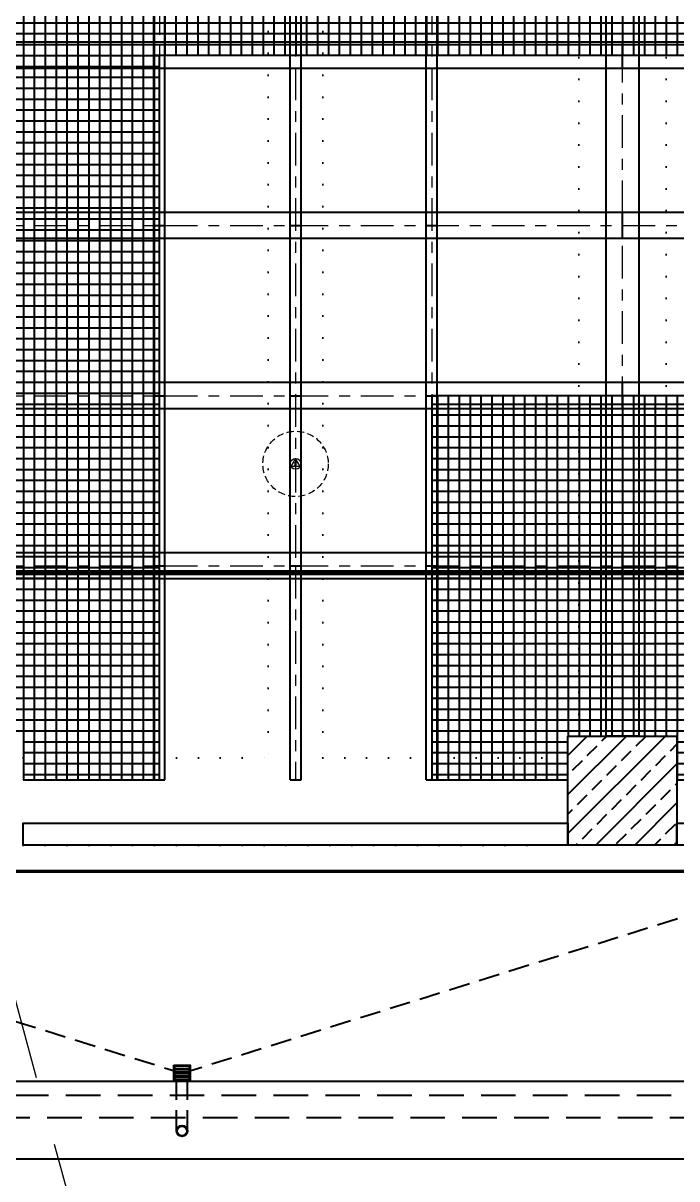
# Model space of a CAD drawing. Header units: centimetres. Extents: x 405564 to 502064, y 46284 to 60634.
# Drawn here: x 447750 to 448350, y 51776 to 52837 of the extents above; entities that cross this region are included whole.
import ezdxf
from ezdxf import colors
from ezdxf.entities.mleader import LeaderData, LeaderLine
from ezdxf.enums import TextEntityAlignment as Align
from ezdxf.math import Vec2, Vec3
from ezdxf.xclip import XClip

# ---------------------------------------------------------------- set-up
doc = ezdxf.new("R2010")
doc.units = ezdxf.units.CM
doc.header["$XCLIPFRAME"] = 0
for name, pattern in [('ACAD_ISO07W100', [3, 0, -3]), ('BORDER', [1.75, 0.5, -0.25, 0.5, -0.25, 0, -0.25]), ('DASHDOT', [25.4, 12.7, -6.35, 0, -6.35]), ('DASHED', [19.05, 12.7, -6.35]), ('DOT', [0.25, 0, -0.25]), ('HIDDEN', [9.525, 6.35, -3.175]), ('XKITLINE03', [6, 3, -1, 1, -1])]:
    doc.linetypes.add(name, pattern=pattern)
doc.layers.get('0').update_dxf_attribs({"color": 8, "lineweight": 9})
for name, color, linetype, lineweight in [('---___EB_draft00_ALTYAPI_helikoptermania', 8, 'Continuous', 0), ('---___EB_draft00_parselsiniri', 8, 'BORDER', 9), ('0-KRCN-AYDINLATMA-130426', 8, 'Continuous', 9), ('0-KRCN-MİMARİ-220526', 8, 'Continuous', 9), ('OL_Ic', 8, 'Continuous', 9)]:
    doc.layers.add(name, color=color, linetype=linetype, lineweight=lineweight)
for name, color, linetype in [('AS_DOS_TERAS_UST', 8, 'ACAD_ISO07W100'), ('AS_DUV', 8, 'Continuous'), ('AS_DUV_CIMENTO ESASLI PANEL CEPHE KAPLAMASI', 8, 'Continuous'), ('AS_DUV_GAZBETON', 8, 'Continuous'), ('AS_GOR_UZAK2', 8, 'Continuous'), ('AS_PRFL_CELIK', 8, 'Continuous'), ('AS_PRFL_CELIK AKS', 8, 'Continuous'), ('AS_PRFL_CELIK PLATFORM IZGARA', 8, 'Continuous'), ('AS_PYZ_BINA', 8, 'Continuous'), ('AS_TA_BETONARME', 5, 'Continuous'), ('AS_TA_HIDDEN', 8, 'HIDDEN'), ('AS_TA_TARAMA', 8, 'Continuous'), ('AS_TES_SUZGEC', 171, 'Continuous')]:
    doc.layers.add(name, color=color, linetype=linetype)
doc.styles.add('2', font='arial.ttf', dxfattribs={"width": 0.9, "height": 200})
doc.styles.add('Normal_ITL', font='swissi.ttf')

# ---------------------------------------------------------------- blocks, each defined once
blk = doc.blocks.new('KD')
at = {"layer": '0-KRCN-AYDINLATMA-130426'}
for p, q in [((0, 5), (-4.3, -2.5)), ((4.3, -2.5), (0, 5)), ((4.3, -2.5), (-4.3, -2.5))]:
    blk.add_line(p, q, dxfattribs=at)
at = {"layer": '0-KRCN-AYDINLATMA-130426', "linetype": 'HIDDEN'}
blk.add_circle((0, 0), 30, dxfattribs=at)
at = {"layer": '0-KRCN-AYDINLATMA-130426'}
blk.add_circle((0, 0), 5, dxfattribs=at)
at = {"layer": '0-KRCN-AYDINLATMA-130426', "style": '2'}
blk.add_text('D', height=3.36, dxfattribs=at).set_placement((0, 0), align=Align.MIDDLE_CENTER)
blk = doc.blocks.new('G$C27E741DA')
at = {"layer": '0-KRCN-AYDINLATMA-130426'}
blk.add_blockref('KD', (9935.7, 5298.5), dxfattribs=at)
blk = doc.blocks.new('PLATFORM IZGARASI VE KEDI YOLU YERLESIMI')
at = {"layer": 'AS_PRFL_CELIK PLATFORM IZGARA', "transparency": 33554687}
h = blk.add_hatch(dxfattribs=at)
h.set_pattern_fill('_USER', color=256, scale=10, double=1, pattern_type=0)
h.set_pattern_definition([(0, (-443149.746, -16832.563), (0, 10), []), (90, (-443149.746, -16832.563), (-10, 6e-16), [])])
h.paths.add_polyline_path([(6525, -4337.5), (6175, -4337.5), (6175, -3556.2), (6650, -3556.2), (6650, -3000), (6350, -3000), (6350, -2850), (6775, -2850), (6775, -3000), (6950, -3000), (6950, -2400), (6900, -2400), (6900, -2350), (6775, -2350), (6775, -2550), (4975, -2550), (4975, -2850), (4725, -2850), (4725, -2350), (4600, -2350), (4600, -2400), (4500, -2400), (4500, -2350), (4000, -2350), (4000, -2400), (3900, -2400), (3900, -2350), (3775, -2350), (3775, -2850), (3650, -2850), (3650, -3556.2), (4125, -3556.2), (4125, -4025), (3950, -4025), (3950, -4650), (4000, -4650), (4000, -4690), (4500, -4690), (4500, -4650), (4600, -4650), (4600, -4690), (4725, -4690), (4725, -4025), (5450, -4025), (5450, -4337.5), (4975, -4337.5), (4975, -4690), (5100, -4690), (5100, -4650), (5200, -4650), (5200, -4690), (5700, -4690), (5700, -4650), (5800, -4650), (5800, -4690), (6300, -4690), (6300, -4650), (6400, -4650), (6400, -4690), (6525, -4690)])
h.paths.add_polyline_path([(5925, -3150), (5925, -3400), (5450, -3400), (5450, -3350), (5200, -3350), (5200, -3400), (3900, -3400), (3900, -3300), (3950, -3300), (3950, -3150)], flags=16)
h.paths.add_polyline_path([(6300, -3300), (6400, -3300), (6400, -3400), (6300, -3400)], flags=16)
at = {"layer": 'AS_PRFL_CELIK PLATFORM IZGARA'}
blk.add_lwpolyline([(4600, -4690), (4725, -4690), (4725, -4025), (5450, -4025), (5450, -4337.5), (4975, -4337.5), (4975, -4690), (5100, -4690), (5100, -4650), (5200, -4650), (5200, -4690), (5700, -4690), (5700, -4650), (5800, -4650), (5800, -4690), (6300, -4690)], dxfattribs=at)
blk = doc.blocks.new('OPK-site-surrounding-R01')
at = {"layer": '---___EB_draft00_ALTYAPI_helikoptermania', "linetype": 'DASHED', "ltscale": 10}
blk.add_lwpolyline([(1451.4, 6572.4), (5376.1, -7919.4)], dxfattribs=at)
at = {"layer": '---___EB_draft00_parselsiniri', "linetype": 'DASHDOT', "ltscale": 5, "const_width": 5, "flags": 128}
blk.add_lwpolyline([(-303.7, 52.5), (22545.3, 391.1), (23723.4, -711), (24047.6, -4450), (-299.9, -4450)], close=True, dxfattribs=at)
blk = doc.blocks.new('catı suzgec tip')
for p, q in [((-6.5, 6.5), (6.5, 6.5)), ((-6.5, -6.5), (-6.5, 6.5)), ((-6.5, 4), (6.5, 4)), ((-6.5, 2), (6.5, 2)), ((-6.5, 0), (6.5, 0)), ((6.5, 6.5), (6.5, -6.5)), ((-6.5, -2), (6.5, -2)), ((-6.5, -4), (6.5, -4)), ((6.5, -6.5), (-6.5, -6.5))]:
    blk.add_line(p, q)
blk.add_lwpolyline([(-7.5, 7.5), (7.5, 7.5), (7.5, -7.5), (-7.5, -7.5)], close=True)
blk = doc.blocks.new('catı yagmur inis tip')
at = {"linetype": 'ByBlock'}
for radius in [5, 4.5]:
    blk.add_circle((0, 0), radius, dxfattribs=at)
blk = doc.blocks.new('A$C48c69b65')
at = {"layer": 'AS_PRFL_CELIK'}
for p, q in [((5135, -4650), (5135, -3400)), ((5165, -3400), (5165, -4650)), ((4720, -4493.7), (4720, -3556.2)), ((4730, -4493.7), (4730, -3556.2)), ((4845, -4493.7), (4845, -3556.2)), ((4855, -4493.7), (4855, -3556.2)), ((4970, -4493.7), (4970, -3556.2)), ((4980, -4493.7), (4980, -3556.2)), ((7535, -4013), (950, -4013)), ((5150, -4037), (5150, -4013)), ((4720, -4025), (4730, -4025)), ((4845, -4025), (4855, -4025)), ((4970, -4025), (4980, -4025)), ((7535, -4037), (950, -4037)), ((7535, -4169.2), (950, -4169.2)), ((5150, -4193.2), (5150, -4169.2)), ((4720, -4181.2), (4730, -4181.2)), ((4845, -4181.2), (4855, -4181.2)), ((4970, -4181.2), (4980, -4181.2)), ((7535, -4193.2), (950, -4193.2)), ((7535, -4325.5), (950, -4325.5)), ((5150, -4349.5), (5150, -4325.5)), ((4720, -4337.5), (4730, -4337.5)), ((4845, -4337.5), (4855, -4337.5)), ((4970, -4337.5), (4980, -4337.5)), ((7535, -4349.5), (950, -4349.5)), ((7535, -4481.7), (950, -4481.7)), ((5150, -4505.7), (5150, -4481.7)), ((4720, -4690), (4720, -4493.7)), ((4720, -4493.7), (4730, -4493.7)), ((4720, -4493.7), (4730, -4493.7)), ((4730, -4690), (4730, -4493.7)), ((4845, -4690), (4845, -4493.7)), ((4845, -4493.7), (4855, -4493.7)), ((4845, -4493.7), (4855, -4493.7)), ((4855, -4690), (4855, -4493.7)), ((4970, -4690), (4970, -4493.7)), ((4970, -4493.7), (4980, -4493.7)), ((4970, -4493.7), (4980, -4493.7)), ((4980, -4690), (4980, -4493.7)), ((7535, -4505.7), (950, -4505.7)), ((5165, -4650), (5135, -4650)), ((5142.5, -4650), (5142.5, -4650)), ((5157.5, -4650), (5157.5, -4650)), ((4720, -4690), (4730, -4690)), ((4845, -4690), (4855, -4690)), ((4970, -4690), (4980, -4690))]:
    blk.add_line(p, q, dxfattribs=at)
at = {"layer": 'AS_PRFL_CELIK AKS', "linetype": 'XKITLINE03', "lineweight": 0, "ltscale": 10}
for p, q in [((5150, -4650), (5150, -3400)), ((4725, -3556.2), (4725, -4493.7)), ((4850, -3556.2), (4850, -4493.7)), ((4975, -3556.2), (4975, -4493.7)), ((50, -4025), (7535, -4025)), ((50, -4181.2), (7535, -4181.2)), ((50, -4337.5), (7535, -4337.5)), ((50, -4493.7), (7535, -4493.7)), ((4725, -4493.7), (4725, -4690)), ((4850, -4493.7), (4850, -4690)), ((4975, -4493.7), (4975, -4690))]:
    blk.add_line(p, q, dxfattribs=at)
blk = doc.blocks.new('A$Ca63a641c')
at = {"layer": 'AS_PYZ_BINA'}
ml = blk.add_multileader_mtext('Standard', dxfattribs=at)
ml.set_content('EST boyalı panel çit ve panel çit kapı (AS 51.101)', color=256, style='Normal_ITL')
ml.set_leader_properties()
ml.build(insert=Vec2(0, 0))
ml.multileader.update_dxf_attribs({"dogleg_length": 0.379, "arrow_head_size": 17, "scale": 75})
ctx = ml.context
ctx.base_point, ctx.scale, ctx.char_height, ctx.arrow_head_size, ctx.landing_gap_size, ctx.plane_origin = Vec3(140.5, 464.3), 75, 20, 17, 14.2, Vec3(92.5, 620.1)
notes = []
notes.append((ctx, [(0, (1, 1, 0), (112.1, 464.3), (1, 0), 28.4, [(0, [(68.5, 410)], 0, [])])]))
ctx.mtext.insert, ctx.mtext.width, ctx.mtext.flow_direction = Vec3(154.7, 477.5), 604.563, 5
for ctx, leaders in notes:
    for number, flags, end, landing, length, lines in leaders:
        leader = LeaderData()
        leader.index, (leader.has_last_leader_line, leader.has_dogleg_vector, leader.attachment_direction) = number, flags
        leader.last_leader_point, leader.dogleg_vector, leader.dogleg_length = Vec3(end), Vec3(landing), length
        for number, points, colour, breaks in lines:
            line = LeaderLine()
            line.index, line.vertices, line.color, line.breaks = number, Vec3.list(points), colors.encode_raw_color(colour), breaks
            leader.lines.append(line)
        ctx.leaders.append(leader)
blk = doc.blocks.new('A$C85dec720')
at = {"layer": 'OL_Ic'}
blk.add_blockref('A$Ca63a641c', (5315.08, 5344.25, 28.4), dxfattribs=at)
blk = doc.blocks.new('A$C6A10300A')
at = {"layer": 'AS_DOS_TERAS_UST', "linetype": 'DOT', "ltscale": 80}
blk.add_line((9685.68, -8551.45), (10185.68, -8551.45), dxfattribs=at)
at = {"layer": 'AS_DUV_GAZBETON'}
for points in [[(10185.68, -8551.45), (9685.68, -8551.45), (9685.68, -8531.45), (10185.68, -8531.45)], [(10785.68, -8551.45), (10285.68, -8551.45), (10285.68, -8531.45), (10785.68, -8531.45)]]:
    blk.add_lwpolyline(points, close=True, dxfattribs=at)
at = {"layer": 'AS_GOR_UZAK2'}
blk.add_lwpolyline([(13160.68, -8768.45), (5160.68, -8768.45), (5160.68, -8839.45), (13160.68, -8839.45)], close=True, dxfattribs=at)
at = {"layer": 'AS_TA_HIDDEN', "ltscale": 5}
blk.add_lwpolyline([(5135.68, -8801.45), (13185.68, -8801.45), (13185.68, -8781.45), (5135.68, -8781.45)], close=True, dxfattribs=at)
at = {"layer": 'AS_TES_SUZGEC', "linetype": 'HIDDEN', "ltscale": 3}
for points in [[(9160.68, -8551.45), (9831.51, -8760.95), (10502.35, -8551.45)], [(9826.51, -8813.95), (9826.51, -8760.95)], [(9836.51, -8813.95), (9836.51, -8760.95)]]:
    blk.add_lwpolyline(points, dxfattribs=at)
at = {"layer": 'AS_DUV'}
ref = blk.add_blockref('A$C85dec720', (28900.96, -17748.98), dxfattribs=dict(at, rotation=105.0255580063709))
XClip(ref).set_block_clipping_path([(6220.3367769278, 6783.7313721173), (4126.4071464743, -1017.0000000052), (7354.8298234051, -1883.5969356479), (9448.7594538586, 5917.1344364745)])
at = {"layer": 'AS_PRFL_CELIK'}
blk.add_blockref('PLATFORM IZGARASI VE KEDI YOLU YERLESIMI', (5085.68, -3801.45), dxfattribs=at)
at = {"layer": 'AS_TES_SUZGEC'}
for name, p in [('catı suzgec tip', (9831.51, -8760.95)), ('catı yagmur inis tip', (9831.51, -8813.95))]:
    blk.add_blockref(name, p, dxfattribs=at)
at = {"layer": 'AS_TA_TARAMA'}
h = blk.add_hatch(dxfattribs=at)
h.set_pattern_fill('ANSI33', color=256, scale=4, angle=180)
h.set_pattern_definition([(225, (17560.68, -7819.299), (17.96051, -17.96051), []), (225, (17542.72, -7819.299), (17.96051, -17.96051), [12.7, -6.35])])
h.paths.add_polyline_path([(10185.68, -8451.45), (10285.68, -8451.45), (10285.68, -8551.45), (10185.68, -8551.45)], flags=17)
at = {"layer": 'AS_DOS_TERAS_UST', "linetype": 'DOT', "ltscale": 80}
for p, q in [((9910.68, -7201.45), (9910.68, -8471.45)), ((9960.68, -7201.45), (9960.68, -8471.45)), ((10195.68, -8451.45), (10195.68, -7201.45)), ((10275.68, -8451.45), (10275.68, -7201.45)), ((9685.68, -8471.45), (9910.68, -8471.45)), ((9960.68, -8471.45), (10185.68, -8471.45))]:
    blk.add_line(p, q, dxfattribs=at)
at = {"layer": 'AS_DUV_CIMENTO ESASLI PANEL CEPHE KAPLAMASI'}
for points in [[(13310.68, -7608.45), (13310.68, -8826.45), (13160.68, -8826.45), (13160.68, -8576.45), (5160.68, -8576.45), (5160.68, -8826.45), (5060.68, -8826.45), (5060.68, -6076.45), (5360.68, -6076.45), (5360.68, -5626.45), (4960.68, -5626.45), (4960.68, -5146.45), (5060.68, -5146.45), (5060.68, -3776.45), (13440.68, -3776.45), (13440.68, -3808.95)], [(13309.43, -7608.45), (13309.43, -8825.2), (13161.93, -8825.2), (13161.93, -8575.2), (5159.43, -8575.2), (5159.43, -8825.2), (5061.93, -8825.2), (5061.93, -6077.7), (5361.93, -6077.7), (5361.93, -5625.2), (4961.93, -5625.2), (4961.93, -5147.7), (5061.93, -5147.7), (5061.93, -3777.7), (13439.43, -3777.7), (13439.43, -3808.95)]]:
    blk.add_lwpolyline(points, dxfattribs=at)
at = {"layer": 'AS_TA_BETONARME'}
blk.add_lwpolyline([(10185.68, -8451.45), (10285.68, -8451.45), (10285.68, -8551.45), (10185.68, -8551.45)], close=True, dxfattribs=at)
ref = blk.add_blockref('OPK-site-surrounding-R01', (5135.68, -3851.45))
XClip(ref).set_block_clipping_path([(-5135.679684336, -9648.5463532069), (26364.320315664, 3851.4536467931)])
blk.add_blockref('A$C48c69b65', (5085.68, -3801.45))

msp = doc.modelspace()

# ---------------------------------------------------------------- block references
at = {"layer": '0-KRCN-AYDINLATMA-130426'}
msp.add_blockref('G$C27E741DA', (438064.1, 47134), dxfattribs=at)

# ---------------------------------------------------------------- next in the draw order: block references
at = {"layer": '0-KRCN-MİMARİ-220526'}
msp.add_blockref('A$C6A10300A', (438064.1, 60634), dxfattribs=at)

doc.saveas('drawing.dxf')
